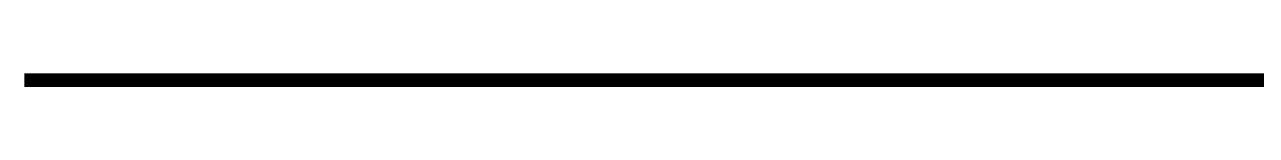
# Model space of a CAD drawing. Header units: millimetres. Extents: x 2016.56 to 2021.8, y 13721.83 to 13722.48.
# Drawn here: x 2020.3887 to 2020.4592, y 13721.9243 to 13721.9249 of the extents above; entities that cross this region are included whole.
import ezdxf

# ---------------------------------------------------------------- set-up
doc = ezdxf.new("R2010")
doc.units = ezdxf.units.MM
doc.layers.add('1.2', color=120, linetype='Continuous', lineweight=120)

msp = doc.modelspace()

# ---------------------------------------------------------------- linework, layer by layer
at = {"layer": '1.2'}
for p, q in [((2020.388721, 13721.924938), (2020.830017, 13721.924938)), ((2020.388721, 13721.924838), (2020.830017, 13721.924838)), ((2020.388721, 13721.924738), (2020.830017, 13721.924738)), ((2020.388721, 13721.924638), (2020.830017, 13721.924638)), ((2020.388721, 13721.924538), (2020.830017, 13721.924538)), ((2020.388721, 13721.924438), (2020.830017, 13721.924438)), ((2020.388721, 13721.924338), (2020.830017, 13721.924338))]:
    msp.add_line(p, q, dxfattribs=at)

doc.saveas('drawing.dxf')
